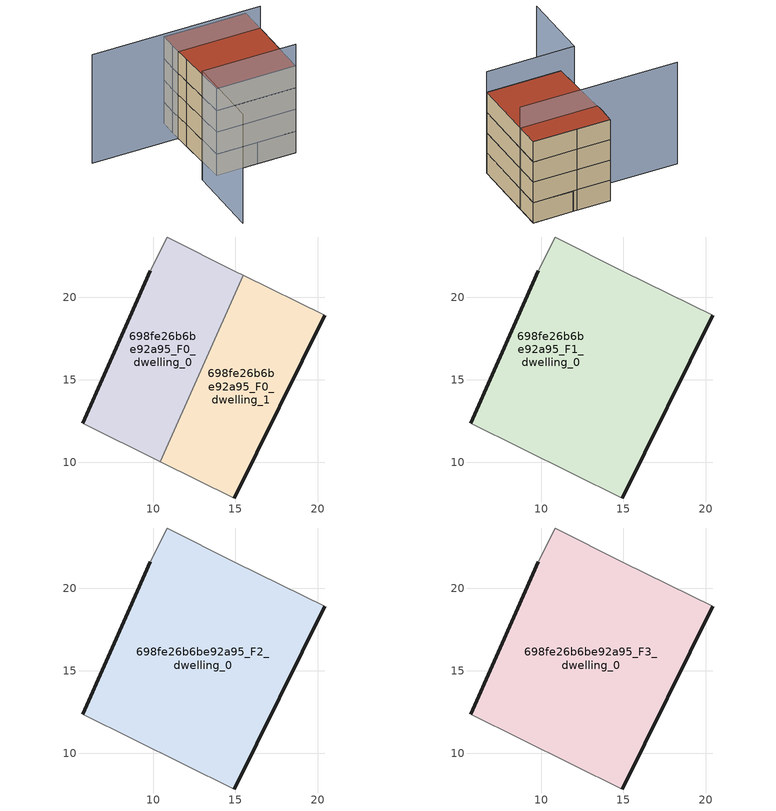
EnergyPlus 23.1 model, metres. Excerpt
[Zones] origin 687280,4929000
698fe26b6be92a95_F0_dwelling_0
 floor ground (EU_floor_Construction): 10.45,10.03 15.46,21.34 15.02,21.55 10.88,23.66 9.82,21.62 8.58,18.79 5.73,12.36 z0
 wall outside (EU_wall_Construction): 5.73,12.36 8.58,18.79 9.82,21.62 z0:3
 wall adiabatic (EU_wall_Construction): 10.45,10.03 5.73,12.36 / 9.82,21.62 10.88,23.66 15.02,21.55 15.46,21.34 z0:3
 wall to 698fe26b6be92a95_F0_dwelling_1 (EU_wall_Construction): 15.46,21.34 10.45,10.03 z0:3
698fe26b6be92a95_F0_dwelling_1
 floor ground (EU_floor_Construction): 14.94,7.82 20.42,18.92 15.46,21.34 10.45,10.03 z0
 wall outside (EU_wall_Construction): 20.42,18.92 14.94,7.82 z0:3
 wall adiabatic (EU_wall_Construction): 14.94,7.82 10.45,10.03 / 15.46,21.34 20.42,18.92 z0:3
698fe26b6be92a95_F1_dwelling_0
 floor to 698fe26b6be92a95_F0_dwelling_0 (EU_floor_Construction): 10.45,10.03 15.46,21.34 15.02,21.55 10.88,23.66 9.82,21.62 8.58,18.79 5.73,12.36 z3
 floor to 698fe26b6be92a95_F0_dwelling_1 (EU_floor_Construction): 14.94,7.82 20.42,18.92 15.46,21.34 10.45,10.03 z3
 wall outside (EU_wall_Construction): 20.42,18.92 14.94,7.82 / 5.73,12.36 8.58,18.79 9.82,21.62 z3:6
 wall adiabatic (EU_wall_Construction): 9.82,21.62 10.88,23.66 15.02,21.55 20.42,18.92 / 14.94,7.82 5.73,12.36 z3:6
698fe26b6be92a95_F2_dwelling_0
 floor to 698fe26b6be92a95_F1_dwelling_0 (EU_floor_Construction): 14.94,7.82 20.42,18.92 15.02,21.55 10.88,23.66 9.82,21.62 8.58,18.79 5.73,12.36 z6
 wall outside (EU_wall_Construction): 20.42,18.92 14.94,7.82 / 5.73,12.36 8.58,18.79 9.82,21.62 z6:9
 wall adiabatic (EU_wall_Construction): 9.82,21.62 10.88,23.66 15.02,21.55 20.42,18.92 / 14.94,7.82 5.73,12.36 z6:9
698fe26b6be92a95_F3_dwelling_0
 floor to 698fe26b6be92a95_F2_dwelling_0 (EU_floor_Construction): 14.94,7.82 20.42,18.92 15.02,21.55 10.88,23.66 9.82,21.62 8.58,18.79 5.73,12.36 z9
 wall outside (EU_wall_Construction): 20.42,18.92 14.94,7.82 / 5.73,12.36 8.58,18.79 9.82,21.62 z9:12
 wall adiabatic (EU_wall_Construction): 9.82,21.62 10.88,23.66 15.02,21.55 20.42,18.92 / 14.94,7.82 5.73,12.36 z9:12
 roof outside (EU_roof_Construction): 20.42,18.92 14.94,7.82 5.73,12.36 8.58,18.79 9.82,21.62 10.88,23.66 15.02,21.55 z12
shading: -0.38,4.18 4.05,13.18 / 4.05,13.18 14.94,7.82 / 18.88,15.8 -0.59,25.43 z0:15
[Building]
EU S2 Campaign: North Axis=0; Terrain=City; Solar Distribution=FullExterior
[Site:Location]
Bologna: Latitude=44.5; Longitude=11.25; Time Zone=1; Elevation=37
[SizingPeriod:WeatherFileDays]
AnnualSizingPeriod: Begin Month=1; Begin Day of Month=1; End Month=12; End Day of Month=31; Day of Week for Start Day=Monday; Use Weather File Daylight Saving Period=No; Use Weather File Rain and Snow Indicators=No
[MATERIAL]
EU_InternalMass_Material: Roughness=MediumRough; Thickness=0.1; Conductivity=1; Density=1800; Specific Heat=900; Thermal Absorptance=0.9; Solar Absorptance=0.7; Visible Absorptance=0.7
[MATERIAL:NOMASS] Roughness=MediumRough; Thermal Absorptance=0.9; Solar Absorptance=0.7; Visible Absorptance=0.7
Name | Thermal Resistance
EU_wall_NoMass | 0.937881
EU_roof_NoMass | 0.548572
EU_floor_NoMass | 0.71348
[CONSTRUCTION]
EU_wall_Construction: EU_wall_NoMass
EU_roof_Construction: EU_roof_NoMass
EU_floor_Construction: EU_floor_NoMass
EU_InternalMass_Construction: EU_InternalMass_Material
[ZONE] Type=1; Multiplier=1; Ceiling Height=autocalculate; Floor Area=autocalculate; Part of Total Floor Area=Yes
Name | Volume
698fe26b6be92a95_F0_dwelling_0 | 195.157
698fe26b6be92a95_F1_dwelling_0 | 390.305
698fe26b6be92a95_F2_dwelling_0; 698fe26b6be92a95_F3_dwelling_0 | 390.312
698fe26b6be92a95_F0_dwelling_1 | 195.149
[INTERNALMASS] Construction=EU_InternalMass_Construction
Name | Zone or ZoneList | Surface Area
698fe26b6be92a95_F0_dwelling_0_EU_InternalMass | 698fe26b6be92a95_F0_dwelling_0 | 65.0524
698fe26b6be92a95_F0_dwelling_1_EU_InternalMass | 698fe26b6be92a95_F0_dwelling_1 | 65.0497
698fe26b6be92a95_F1_dwelling_0_EU_InternalMass | 698fe26b6be92a95_F1_dwelling_0 | 130.104
698fe26b6be92a95_F2_dwelling_0_EU_InternalMass | 698fe26b6be92a95_F2_dwelling_0 | 130.104
698fe26b6be92a95_F3_dwelling_0_EU_InternalMass | 698fe26b6be92a95_F3_dwelling_0 | 130.104
[OTHEREQUIPMENT] Fuel Type=Electricity; Design Level Calculation Method=Watts/Area; Power per Zone Floor Area=1; Fraction Latent=0; Fraction Radiant=0; Fraction Lost=0; Carbon Dioxide Generation Rate=0; EndUse Subcategory=EU_Step8_InternalGains
Name | Zone or ZoneList or Space or SpaceList | Schedule
EU_Step8_InternalGain_698fe26b6be92a95_F0_dwelling_0_f000 | 698fe26b6be92a95_F0_dwelling_0 | EU_Step8_GainSchedule_698fe26b6be92a95_F0_dwelling_0_f000
EU_Step8_InternalGain_698fe26b6be92a95_F0_dwelling_1_f000 | 698fe26b6be92a95_F0_dwelling_1 | EU_Step8_GainSchedule_698fe26b6be92a95_F0_dwelling_1_f000
EU_Step8_InternalGain_698fe26b6be92a95_F1_dwelling_0_f000 | 698fe26b6be92a95_F1_dwelling_0 | EU_Step8_GainSchedule_698fe26b6be92a95_F1_dwelling_0_f000
EU_Step8_InternalGain_698fe26b6be92a95_F2_dwelling_0_f000 | 698fe26b6be92a95_F2_dwelling_0 | EU_Step8_GainSchedule_698fe26b6be92a95_F2_dwelling_0_f000
EU_Step8_InternalGain_698fe26b6be92a95_F3_dwelling_0_f000 | 698fe26b6be92a95_F3_dwelling_0 | EU_Step8_GainSchedule_698fe26b6be92a95_F3_dwelling_0_f000
[ZONEVENTILATION:DESIGNFLOWRATE] Schedule=EU_AlwaysOn; Design Flow Rate Calculation Method=AirChanges/Hour; Air Changes per Hour=0.687892; Ventilation Type=Natural; Fan Pressure Rise=0; Fan Total Efficiency=1; Constant Term Coefficient=1; Temperature Term Coefficient=0; Velocity Term Coefficient=0; Velocity Squared Term Coefficient=0; Minimum Indoor Temperature=-100; Maximum Indoor Temperature=100; Delta Temperature=-100; Minimum Outdoor Temperature=-100; Maximum Outdoor Temperature=100; Maximum Wind Speed=40
Name | Zone or ZoneList or Space or SpaceList
EU_ConstantAir_698fe26b6be92a95_F0_dwelling_0 | 698fe26b6be92a95_F0_dwelling_0
EU_ConstantAir_698fe26b6be92a95_F0_dwelling_1 | 698fe26b6be92a95_F0_dwelling_1
EU_ConstantAir_698fe26b6be92a95_F1_dwelling_0 | 698fe26b6be92a95_F1_dwelling_0
EU_ConstantAir_698fe26b6be92a95_F2_dwelling_0 | 698fe26b6be92a95_F2_dwelling_0
EU_ConstantAir_698fe26b6be92a95_F3_dwelling_0 | 698fe26b6be92a95_F3_dwelling_0
[HVACTEMPLATE:THERMOSTAT] Constant Heating Setpoint=20; Constant Cooling Setpoint=50
EU_HeatOnly_698fe26b6be92a95_F0_dwelling_0; EU_HeatOnly_698fe26b6be92a95_F0_dwelling_1; EU_HeatOnly_698fe26b6be92a95_F1_dwelling_0; EU_HeatOnly_698fe26b6be92a95_F2_dwelling_0; EU_HeatOnly_698fe26b6be92a95_F3_dwelling_0
[HVACTEMPLATE:ZONE:IDEALLOADSAIRSYSTEM] System Availability Schedule=EU_AlwaysOn; Maximum Heating Supply Air Temperature=50; Minimum Cooling Supply Air Temperature=13; Maximum Heating Supply Air Humidity Ratio=0.0156; Minimum Cooling Supply Air Humidity Ratio=0.0077; Heating Limit=NoLimit; Cooling Limit=NoLimit; Heating Availability Schedule=EU_AlwaysOn; Cooling Availability Schedule=EU_CoolingOff; Dehumidification Control Type=ConstantSensibleHeatRatio; Cooling Sensible Heat Ratio=0.7; Dehumidification Setpoint=60; Humidification Control Type=None; Humidification Setpoint=30; Outdoor Air Method=None; Outdoor Air Flow Rate per Person=0.00944; Outdoor Air Flow Rate per Zone Floor Area=0; Outdoor Air Flow Rate per Zone=0; Demand Controlled Ventilation Type=None; Outdoor Air Economizer Type=NoEconomizer; Heat Recovery Type=None; Sensible Heat Recovery Effectiveness=0.7; Latent Heat Recovery Effectiveness=0.65
Name | Template Thermostat
698fe26b6be92a95_F0_dwelling_0 | EU_HeatOnly_698fe26b6be92a95_F0_dwelling_0
698fe26b6be92a95_F0_dwelling_1 | EU_HeatOnly_698fe26b6be92a95_F0_dwelling_1
698fe26b6be92a95_F1_dwelling_0 | EU_HeatOnly_698fe26b6be92a95_F1_dwelling_0
698fe26b6be92a95_F2_dwelling_0 | EU_HeatOnly_698fe26b6be92a95_F2_dwelling_0
698fe26b6be92a95_F3_dwelling_0 | EU_HeatOnly_698fe26b6be92a95_F3_dwelling_0
[SIZING:ZONE] Zone Cooling Design Supply Air Temperature Input Method=SupplyAirTemperature; Zone Cooling Design Supply Air Temperature=13; Zone Heating Design Supply Air Temperature Input Method=SupplyAirTemperature; Zone Heating Design Supply Air Temperature=50; Zone Cooling Design Supply Air Humidity Ratio=0.008; Zone Heating Design Supply Air Humidity Ratio=0.008; Cooling Design Air Flow Method=DesignDay; Cooling Design Air Flow Rate=0; Cooling Minimum Air Flow per Zone Floor Area=0.000762; Cooling Minimum Air Flow=0; Cooling Minimum Air Flow Fraction=0.2; Heating Design Air Flow Method=DesignDay; Heating Design Air Flow Rate=0; Heating Maximum Air Flow per Zone Floor Area=0.002032; Heating Maximum Air Flow=0.141576; Heating Maximum Air Flow Fraction=0.3; Account for Dedicated Outdoor Air System=No; Dedicated Outdoor Air System Control Strategy=NeutralSupplyAir; Dedicated Outdoor Air Low Setpoint Temperature for Design=autosize; Dedicated Outdoor Air High Setpoint Temperature for Design=autosize; Zone Load Sizing Method=Sensible Load Only No Latent Load; Zone Latent Cooling Design Supply Air Humidity Ratio Input Method=HumidityRatioDifference; Zone Cooling Design Supply Air Humidity Ratio Difference=0.005; Zone Latent Heating Design Supply Air Humidity Ratio Input Method=HumidityRatioDifference; Zone Humidification Design Supply Air Humidity Ratio Difference=0.005
698fe26b6be92a95_F0_dwelling_0; 698fe26b6be92a95_F0_dwelling_1; 698fe26b6be92a95_F1_dwelling_0; 698fe26b6be92a95_F2_dwelling_0; 698fe26b6be92a95_F3_dwelling_0
[SCHEDULE:CONSTANT]
Name | Hourly Value
EU_AlwaysOn | 1
EU_CoolingOff | 0
[SCHEDULE:FILE] Column Number=1; Rows to Skip at Top=0; Number of Hours of Data=8760; Column Separator=Comma; Interpolate to Timestep=No; Minutes per Item=60; Adjust Schedule for Daylight Savings=Yes
Name | File
EU_Step8_GainSchedule_698fe26b6be92a95_F0_dwelling_0_f000 | ../../schedules/698fe26b6be92a95/698fe26b6be92a95_F0_dwelling_0_f000_gain.csv
EU_Step8_GainSchedule_698fe26b6be92a95_F0_dwelling_1_f000 | ../../schedules/698fe26b6be92a95/698fe26b6be92a95_F0_dwelling_1_f000_gain.csv
EU_Step8_GainSchedule_698fe26b6be92a95_F1_dwelling_0_f000 | ../../schedules/698fe26b6be92a95/698fe26b6be92a95_F1_dwelling_0_f000_gain.csv
EU_Step8_GainSchedule_698fe26b6be92a95_F2_dwelling_0_f000 | ../../schedules/698fe26b6be92a95/698fe26b6be92a95_F2_dwelling_0_f000_gain.csv
EU_Step8_GainSchedule_698fe26b6be92a95_F3_dwelling_0_f000 | ../../schedules/698fe26b6be92a95/698fe26b6be92a95_F3_dwelling_0_f000_gain.csv
